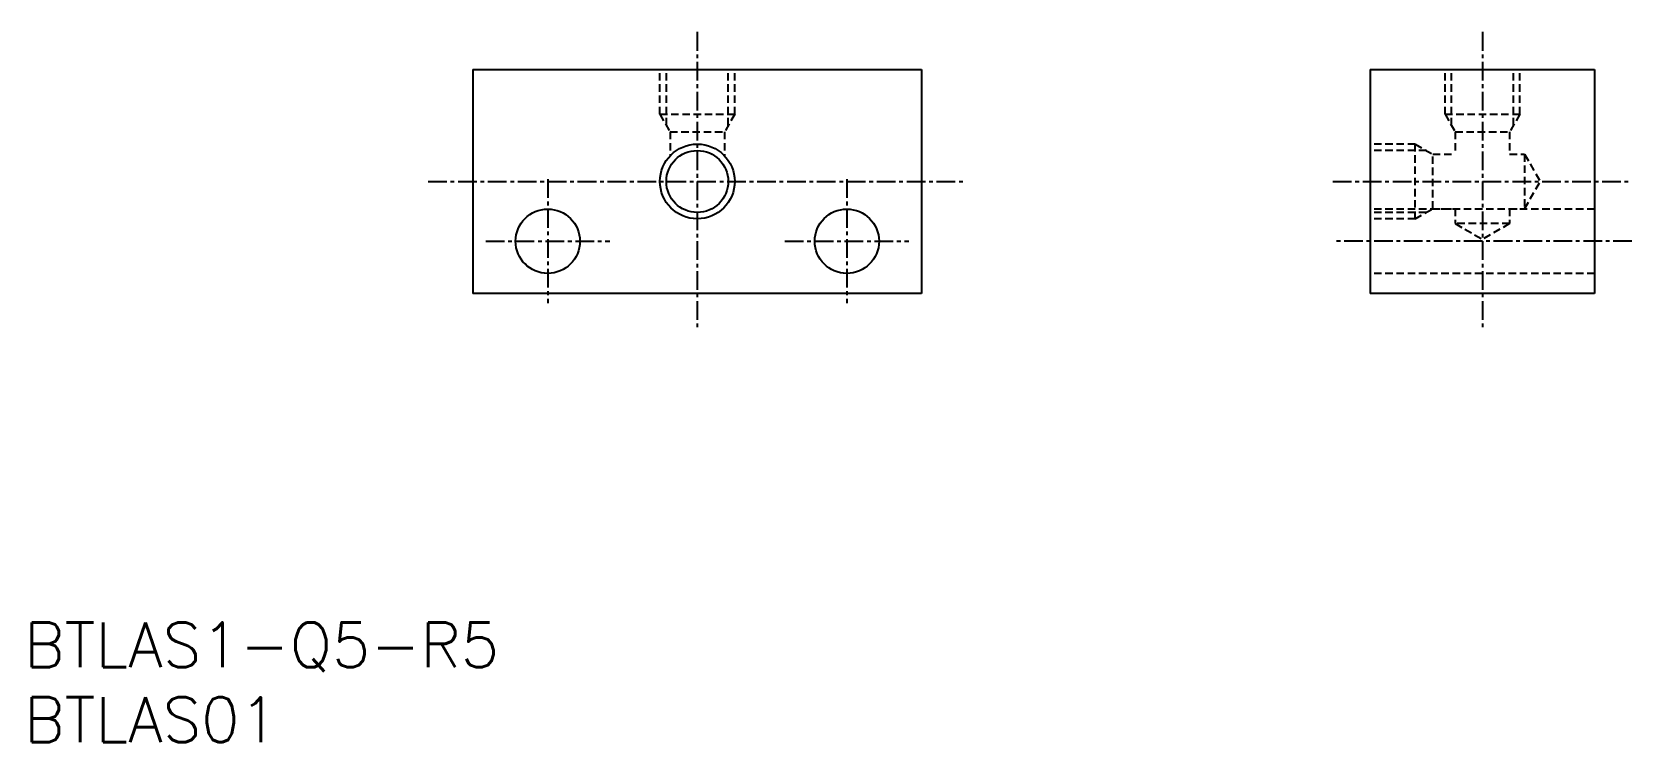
# Model space of a CAD drawing. Extents: x 1 to 108, y 0 to 47.
import ezdxf

# ---------------------------------------------------------------- set-up
doc = ezdxf.new("R2010")
doc.units = 0
doc.linetypes.add('CENTER', pattern=[2, 1.25, -0.25, 0.25, -0.25])
doc.linetypes.add('DASHED', pattern=[0.75, 0.5, -0.25])
doc.layers.get('0').update_dxf_attribs({"linetype": 'CONTINUOUS'})
doc.layers.add('CENTER', color=1, linetype='CENTER')
doc.styles.get("Standard").update_dxf_attribs({"font": 'txt.shx'})

# ---------------------------------------------------------------- blocks, each defined once
blk = doc.blocks.new('*U24')
at = {"color": 7, "linetype": 'CONTINUOUS'}
blk.add_text('BTLAS01', height=3, dxfattribs=at).set_placement((0, 0))
blk = doc.blocks.new('*U25')
at = {"color": 7, "linetype": 'CONTINUOUS'}
blk.add_text('BTLAS1-Q5-R5', height=3, dxfattribs=at).set_placement((0, 5))

msp = doc.modelspace()

# ---------------------------------------------------------------- linework, layer by layer
at = {"color": 7, "linetype": 'CONTINUOUS'}
for p, q in [((30, 45), (60, 45)), ((30, 45), (30, 30)), ((60, 45), (60, 30)), ((90, 45), (90, 30)), ((90, 45), (105, 45)), ((105, 45), (105, 30)), ((60, 30), (30, 30)), ((105, 30), (90, 30))]:
    msp.add_line(p, q, dxfattribs=at)
at = {"color": 3, "linetype": 'DASHED'}
for p, q in [((42.5, 42), (42.5, 45)), ((42.93, 41.25), (42.93, 45)), ((47.07, 41.25), (47.07, 45)), ((47.5, 42), (47.5, 45)), ((95, 42), (95, 45)), ((95.43, 41.25), (95.43, 45)), ((99.57, 41.25), (99.57, 45)), ((100, 42), (100, 45)), ((42.5, 42), (47.5, 42)), ((42.5, 42), (43.18, 40.82)), ((47.5, 42), (46.82, 40.82)), ((95, 42), (95.68, 40.82)), ((95, 42), (100, 42)), ((100, 42), (99.32, 40.82)), ((43.18, 40.82), (43.18, 39.22)), ((43.18, 40.82), (46.82, 40.82)), ((46.82, 40.82), (46.82, 39.22)), ((95.68, 40.82), (95.68, 39.32)), ((95.68, 40.82), (99.32, 40.82)), ((99.32, 40.82), (99.32, 39.32)), ((93, 40), (90, 40)), ((93, 40), (94.18, 39.32)), ((93, 35), (93, 40)), ((93.75, 39.57), (90, 39.57)), ((94.18, 39.32), (95.68, 39.32)), ((94.18, 35.68), (94.18, 39.32)), ((99.32, 39.32), (100.32, 39.32)), ((100.32, 39.32), (100.32, 35.68)), ((100.32, 39.32), (101.37, 37.5)), ((100.32, 35.68), (101.37, 37.5)), ((105, 35.65), (90, 35.65)), ((93.75, 35.43), (90, 35.43)), ((93, 35), (94.18, 35.68)), ((94.18, 35.68), (95.68, 35.68)), ((95.68, 35.68), (95.68, 34.68)), ((99.32, 35.68), (100.32, 35.68)), ((99.32, 35.68), (99.32, 34.68)), ((93, 35), (90, 35)), ((95.68, 34.68), (97.5, 33.63)), ((99.32, 34.68), (95.68, 34.68)), ((99.32, 34.68), (97.5, 33.63)), ((105, 31.35), (90, 31.35))]:
    msp.add_line(p, q, dxfattribs=at)
at = {"color": 3, "linetype": 'CONTINUOUS'}
msp.add_circle((45, 37.5), 2.5, dxfattribs=at)
at = {"color": 7, "linetype": 'CONTINUOUS'}
for centre, radius in [((45, 37.5), 2.07), ((35, 33.5), 2.15), ((55, 33.5), 2.15)]:
    msp.add_circle(centre, radius, dxfattribs=at)
at = {"layer": 'CENTER', "color": 1, "linetype": 'CENTER'}
for p, q in [((45, 47.5), (45, 27.5)), ((97.5, 47.5), (97.5, 27.5)), ((27, 37.5), (63, 37.5)), ((35, 37.65), (35, 29.35)), ((55, 37.65), (55, 29.35)), ((87.5, 37.5), (107.5, 37.5)), ((30.85, 33.5), (39.15, 33.5)), ((50.85, 33.5), (59.15, 33.5)), ((107.5, 33.5), (87.5, 33.5))]:
    msp.add_line(p, q, dxfattribs=at)

# ---------------------------------------------------------------- block references
at = {"color": 7, "linetype": 'CONTINUOUS'}
for name in ['*U25', '*U24']:
    msp.add_blockref(name, (0, 0), dxfattribs=at)

doc.saveas('drawing.dxf')
